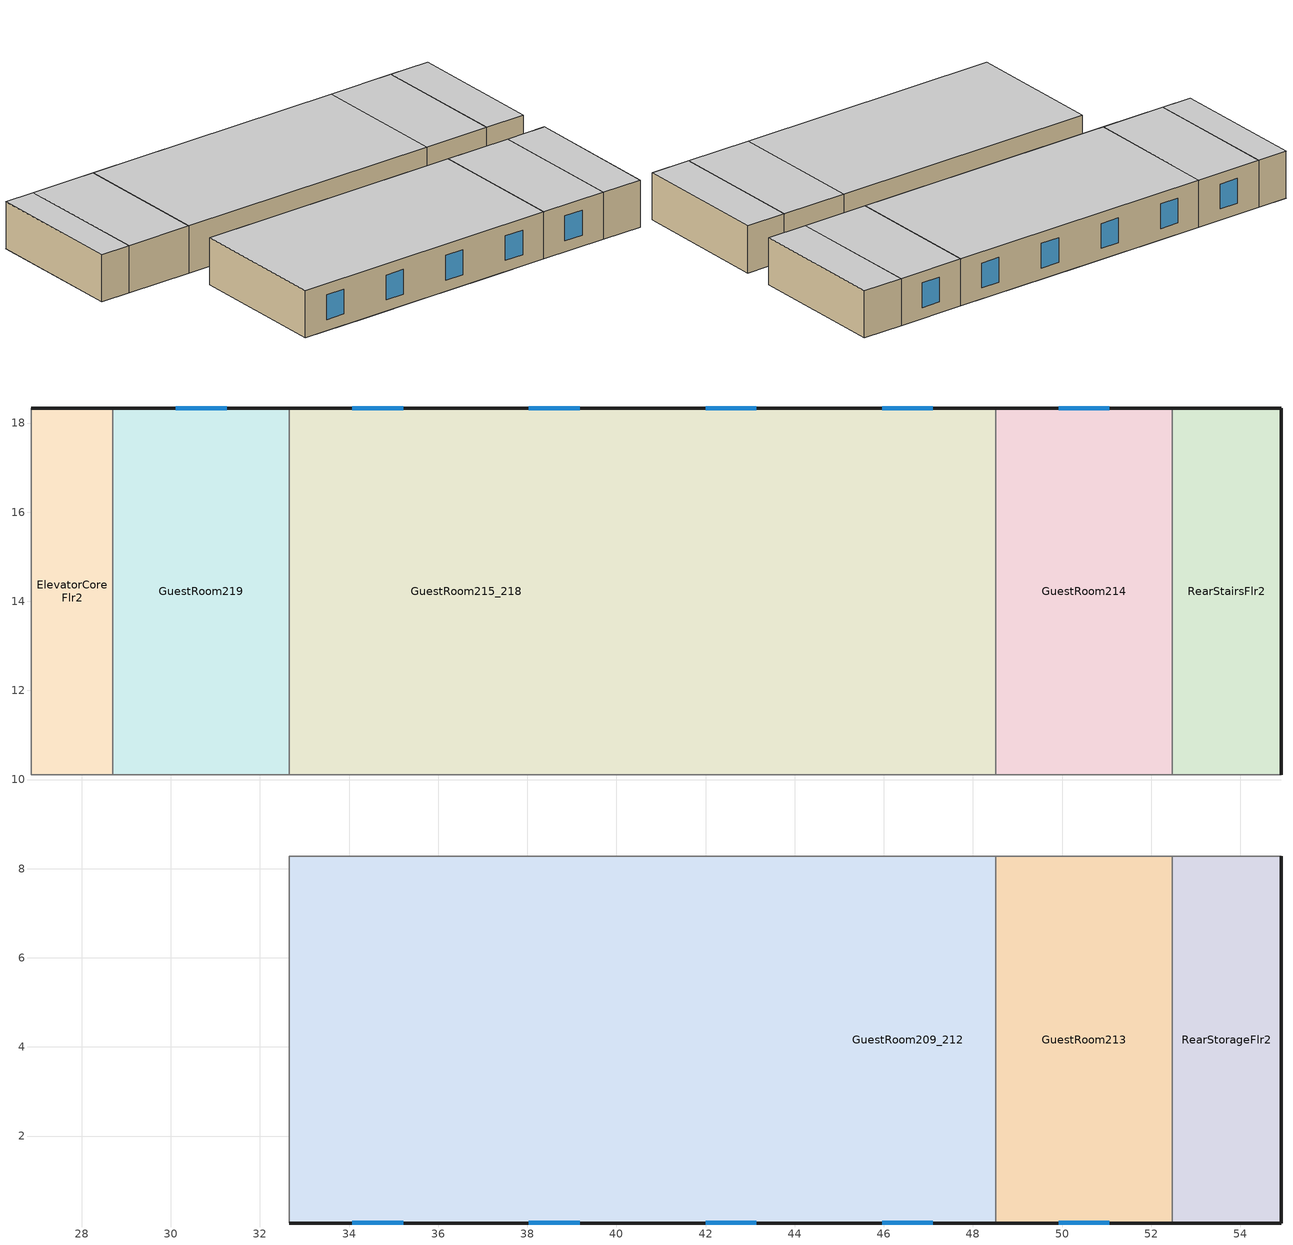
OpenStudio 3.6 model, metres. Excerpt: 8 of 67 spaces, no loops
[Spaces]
GuestRoom219
 floor to LaundryRoomFlr1: 32.66,18.34 32.66,10.11 28.7,10.11 28.7,18.34 z3.35
 wall outside: 32.66,18.34 28.7,18.34 z3.35:6.1
 wall to CorridorFlr2: 28.7,10.11 32.66,10.11 z3.35:6.1
 wall to GuestRoom215_218: 32.66,10.11 32.66,18.34 z3.35:6.1
 wall to ElevatorCoreFlr2: 28.7,18.34 28.7,10.11 z3.35:6.1
 window: 31.25,18.34 30.11,18.34 z4:5.45
 ceiling to GuestRoom319: 32.66,10.11 32.66,18.34 28.7,18.34 28.7,10.11 z6.1
GuestRoom215_218
 floor to EmployeeLoungeFlr1: 44.55,18.34 44.55,10.11 40.59,10.11 40.59,18.34 z3.35
 floor to LaundryRoomFlr1: 40.59,18.34 40.59,10.11 32.66,10.11 32.66,18.34 z3.35
 floor to GuestRoom105: 48.51,18.34 48.51,10.11 44.55,10.11 44.55,18.34 z3.35
 wall outside: 48.51,18.34 32.66,18.34 z3.35:6.1
 wall to CorridorFlr2: 32.66,10.11 48.51,10.11 z3.35:6.1
 wall to GuestRoom214: 48.51,10.11 48.51,18.34 z3.35:6.1
 window: 43.14,18.34 42,18.34 / 39.18,18.34 38.04,18.34 / 47.1,18.34 45.96,18.34 / 35.21,18.34 34.07,18.34 z4:5.45
 ceiling to GuestRoom315_318: 48.51,10.11 48.51,18.34 32.66,18.34 32.66,10.11 z6.1
GuestRoom213
 floor to GuestRoom103: 52.47,8.28 52.47,0.05 48.51,0.05 48.51,8.28 z3.35
 wall outside: 48.51,0.05 52.47,0.05 z3.35:6.1
 wall to GuestRoom209_212: 48.51,8.28 48.51,0.05 z3.35:6.1
 wall to CorridorFlr2: 52.47,8.28 48.51,8.28 z3.35:6.1
 wall to RearStorageFlr2: 52.47,0.05 52.47,8.28 z3.35:6.1
 window: 49.92,0.05 51.06,0.05 z4:5.45
 ceiling to GuestRoom313: 52.47,0.05 52.47,8.28 48.51,8.28 48.51,0.05 z6.1
RearStorageFlr2
 floor to RearStorageFlr1: 54.91,8.28 54.91,0.05 52.47,0.05 52.47,8.28 z3.35
 wall outside: 52.47,0.05 54.91,0.05 54.91,8.28 z3.35:6.1
 wall to CorridorFlr2: 54.91,8.28 52.47,8.28 z3.35:6.1
 ceiling to RearStorageFlr3: 54.91,0.05 54.91,8.28 52.47,8.28 52.47,0.05 z6.1
ElevatorCoreFlr2
 floor to ElevatorCoreFlr1: 28.7,18.34 28.7,10.11 26.87,10.11 26.87,18.34 z3.35
 wall outside: 28.7,18.34 26.87,18.34 z3.35:6.1
 wall to CorridorFlr2: 26.87,18.34 26.87,10.11 28.7,10.11 z3.35:6.1
 ceiling to ElevatorCoreFlr3: 28.7,10.11 28.7,18.34 26.87,18.34 26.87,10.11 z6.1
RearStairsFlr2
 floor to RearStairsFlr1: 54.91,18.34 54.91,10.11 52.47,10.11 52.47,18.34 z3.35
 wall outside: 54.91,10.11 54.91,18.34 52.47,18.34 z3.35:6.1
 wall to GuestRoom214: 52.47,18.34 52.47,10.11 z3.35:6.1
 wall to CorridorFlr2: 52.47,10.11 54.91,10.11 z3.35:6.1
 ceiling to RearStairsFlr3: 54.91,10.11 54.91,18.34 52.47,18.34 52.47,10.11 z6.1
GuestRoom209_212
 floor to GuestRoom102: 48.51,8.28 48.51,0.05 44.55,0.05 44.55,8.28 z3.35
 floor to GuestRoom101: 44.55,8.28 44.55,0.05 40.59,0.05 40.59,8.28 z3.35
 floor to MeetingRoomFlr1: 36.62,8.28 36.62,0.05 32.66,0.05 32.66,8.28 z3.35
 floor to MechanicalRoomFlr1: 40.59,8.28 40.59,0.05 36.62,0.05 36.62,8.28 z3.35
 wall outside: 32.66,0.05 48.51,0.05 z3.35:6.1
 wall to CorridorFlr2: 48.51,8.28 32.66,8.28 z3.35:6.1
 wall to GuestRoom206_208: 32.66,8.28 32.66,0.05 z3.35:6.1
 window: 34.07,0.05 35.21,0.05 / 38.04,0.05 39.18,0.05 / 45.96,0.05 47.1,0.05 / 42,0.05 43.14,0.05 z4:5.45
 ceiling to GuestRoom309_312: 48.51,0.05 48.51,8.28 32.66,8.28 32.66,0.05 z6.1
GuestRoom214
 floor to GuestRoom104: 52.47,18.34 52.47,10.11 48.51,10.11 48.51,18.34 z3.35
 wall outside: 52.47,18.34 48.51,18.34 z3.35:6.1
 wall to CorridorFlr2: 48.51,10.11 52.47,10.11 z3.35:6.1
 window: 51.06,18.34 49.92,18.34 z4:5.45
 ceiling to GuestRoom314: 52.47,10.11 52.47,18.34 48.51,18.34 48.51,10.11 z6.1
[Schedule:Ruleset]
Name | Default Day Schedule
NECB-C-Occupancy | NECB-C-Occupancy Default
NECB-C-Lighting | NECB-C-Lighting Default
NECB-C-Electric-Equipment | NECB-C-Electric-Equipment Default
NECB-C-Thermostat Setpoint-Heating | NECB-C-Thermostat Setpoint-Heating Default
NECB-C-Thermostat Setpoint-Cooling | NECB-C-Thermostat Setpoint-Cooling Default
NECB-B-Occupancy | NECB-B-Occupancy Default
NECB-B-Lighting | NECB-B-Lighting Default
NECB-B-Electric-Equipment | NECB-B-Electric-Equipment Default
NECB-B-Thermostat Setpoint-Heating | NECB-B-Thermostat Setpoint-Heating Default
NECB-B-Thermostat Setpoint-Cooling | NECB-B-Thermostat Setpoint-Cooling Default
NECB-H-Occupancy | NECB-H-Occupancy Default
NECB-H-Lighting | NECB-H-Lighting Default
NECB-H-Electric-Equipment | NECB-H-Electric-Equipment Default
NECB-H-Thermostat Setpoint-Heating | NECB-H-Thermostat Setpoint-Heating Default
NECB-H-Thermostat Setpoint-Cooling | NECB-H-Thermostat Setpoint-Cooling Default
NECB-A-Occupancy | NECB-A-Occupancy Default
NECB-A-Lighting | NECB-A-Lighting Default
NECB-A-Electric-Equipment | NECB-A-Electric-Equipment Default
NECB-A-Thermostat Setpoint-Heating | NECB-A-Thermostat Setpoint-Heating Default
NECB-A-Thermostat Setpoint-Cooling | NECB-A-Thermostat Setpoint-Cooling Default
[Schedule:Day]
NECB-C-Occupancy Default; NECB-C-Occupancy Default|Wkdy Day: 8, 0, 0, 9, 0, 0.1, 10, 0, 0.2, 12, 0, 0.5, 16, 0, 0.7, 17, 0, 0.8, 18, 0, 0.7, 19, 0, 0.5, 21, 0, 0.3, 24, 0, 0
NECB-C-Occupancy Sat Day: 8, 0, 0, 9, 0, 0.1, 10, 0, 0.2, 11, 0, 0.5, 12, 0, 0.6, 13, 0, 0.8, 16, 0, 0.9, 17, 0, 0.8, 18, 0, 0.7, 19, 0, 0.5, 21, 0, 0.2, 24, 0, 0
NECB-C-Occupancy Sun|Hol Day: 10, 0, 0, 11, 0, 0.1, 13, 0, 0.2, 18, 0, 0.4, 19, 0, 0.2, 24, 0, 0
NECB-C-Lighting Default; NECB-C-Lighting Default|Wkdy Day; NECB-C-Lighting Sat Day; NECB-C-Electric-Equipment Default; NECB-C-Electric-Equipment Default|Wkdy Day; NECB-C-Electric-Equipment Sat Day: 8, 0, 0.05, 9, 0, 0.5, 19, 0, 0.9, 20, 0, 0.6, 21, 0, 0.5, 24, 0, 0.05
NECB-C-Lighting Sun|Hol Day; NECB-C-Electric-Equipment Sun|Hol Day: 10, 0, 0.05, 11, 0, 0.5, 18, 0, 0.9, 19, 0, 0.6, 24, 0, 0.05
NECB-C-Thermostat Setpoint-Heating Default; NECB-C-Thermostat Setpoint-Heating Default|Wkdy Day; NECB-C-Thermostat Setpoint-Heating Sat Day: 7, 0, 18, 8, 0, 20, 21, 0, 22, 24, 0, 18
NECB-C-Thermostat Setpoint-Heating Sun|Hol Day: 9, 0, 18, 10, 0, 20, 19, 0, 22, 24, 0, 18
NECB-C-Thermostat Setpoint-Cooling Default; NECB-C-Thermostat Setpoint-Cooling Default|Wkdy Day; NECB-C-Thermostat Setpoint-Cooling Sat Day: 7, 0, 35, 21, 0, 24, 24, 0, 35
NECB-C-Thermostat Setpoint-Cooling Sun|Hol Day: 9, 0, 35, 19, 0, 24, 24, 0, 35
NECB-B-Occupancy Default; NECB-B-Occupancy Default|Wkdy Day: 1, 0, 0.3, 2, 0, 0.1, 9, 0, 0, 10, 0, 0.1, 11, 0, 0.2, 12, 0, 0.5, 13, 0, 0.9, 14, 0, 0.8, 15, 0, 0.5, 17, 0, 0.2, 18, 0, 0.3, 19, 0, 0.6, 22, 0, 0.9, 23, 0, 0.6, 24, 0, 0.4
NECB-B-Occupancy Sat Day: 1, 0, 0.5, 2, 0, 0.3, 9, 0, 0, 10, 0, 0.1, 11, 0, 0.2, 12, 0, 0.5, 13, 0, 0.9, 14, 0, 0.8, 15, 0, 0.5, 17, 0, 0.2, 18, 0, 0.3, 19, 0, 0.6, 22, 0, 0.9, 24, 0, 0.6
NECB-B-Occupancy Sun|Hol Day: 1, 0, 0.1, 2, 0, 0.3, 10, 0, 0, 11, 0, 0.1, 12, 0, 0.4, 14, 0, 0.5, 15, 0, 0.4, 18, 0, 0.2, 19, 0, 0.5, 21, 0, 0.7, 22, 0, 0.5, 23, 0, 0.3, 24, 0, 0.1
NECB-B-Lighting Default; NECB-B-Lighting Default|Wkdy Day; NECB-B-Lighting Sat Day; NECB-B-Electric-Equipment Default; NECB-B-Electric-Equipment Default|Wkdy Day; NECB-B-Electric-Equipment Sat Day: 1, 0, 0.9, 2, 0, 0.5, 9, 0, 0.1, 10, 0, 0.5, 11, 0, 0.7, 24, 0, 0.9
NECB-B-Lighting Sun|Hol Day; NECB-B-Electric-Equipment Sun|Hol Day: 2, 0, 0.5, 10, 0, 0.1, 11, 0, 0.5, 23, 0, 0.9, 24, 0, 0.5
NECB-B-Thermostat Setpoint-Heating Default; NECB-B-Thermostat Setpoint-Heating Default|Wkdy Day; NECB-B-Thermostat Setpoint-Heating Sat Day: 2, 0, 22, 8, 0, 18, 9, 0, 20, 24, 0, 22
NECB-B-Thermostat Setpoint-Heating Sun|Hol Day: 1, 0, 18, 2, 0, 22, 9, 0, 18, 10, 0, 20, 23, 0, 22, 24, 0, 18
NECB-B-Thermostat Setpoint-Cooling Default; NECB-B-Thermostat Setpoint-Cooling Default|Wkdy Day; NECB-B-Thermostat Setpoint-Cooling Sat Day: 1, 0, 24, 8, 0, 35, 24, 0, 24
NECB-B-Thermostat Setpoint-Cooling Sun|Hol Day: 9, 0, 35, 23, 0, 24, 24, 0, 35
NECB-H-Occupancy Default; NECB-H-Occupancy Default|Wkdy Day; NECB-H-Occupancy Sat Day; NECB-H-Occupancy Sun|Hol Day; NECB-H-Lighting Default; NECB-H-Lighting Default|Wkdy Day; NECB-H-Lighting Sat Day; NECB-H-Lighting Sun|Hol Day; NECB-H-Electric-Equipment Default; NECB-H-Electric-Equipment Default|Wkdy Day; NECB-H-Electric-Equipment Sat Day; NECB-H-Electric-Equipment Sun|Hol Day: 24, 0, 0.9
NECB-H-Thermostat Setpoint-Heating Default; NECB-H-Thermostat Setpoint-Heating Default|Wkdy Day; NECB-H-Thermostat Setpoint-Heating Sat Day; NECB-H-Thermostat Setpoint-Heating Sun|Hol Day: 1, 0, 22, 7, 0, 18, 8, 0, 20, 24, 0, 22
NECB-H-Thermostat Setpoint-Cooling Default; NECB-H-Thermostat Setpoint-Cooling Default|Wkdy Day; NECB-H-Thermostat Setpoint-Cooling Sat Day; NECB-H-Thermostat Setpoint-Cooling Sun|Hol Day: 24, 0, 24
NECB-A-Occupancy Default; NECB-A-Occupancy Default|Wkdy Day: 7, 0, 0, 8, 0, 0.1, 9, 0, 0.7, 12, 0, 0.9, 14, 0, 0.5, 17, 0, 0.9, 18, 0, 0.7, 19, 0, 0.3, 23, 0, 0.1, 24, 0, 0
NECB-A-Occupancy Sat Day; NECB-A-Occupancy Sun|Hol Day: 24, 0, 0
NECB-A-Lighting Default; NECB-A-Lighting Default|Wkdy Day: 7, 0, 0.05, 8, 0, 0.3, 9, 0, 0.8, 17, 0, 0.9, 18, 0, 0.8, 19, 0, 0.5, 21, 0, 0.3, 23, 0, 0.1, 24, 0, 0.05
NECB-A-Lighting Sat Day; NECB-A-Lighting Sun|Hol Day: 24, 0, 0.05
NECB-A-Electric-Equipment Default; NECB-A-Electric-Equipment Default|Wkdy Day: 7, 0, 0.2, 8, 0, 0.3, 9, 0, 0.8, 18, 0, 0.9, 19, 0, 0.5, 21, 0, 0.3, 24, 0, 0.2
NECB-A-Electric-Equipment Sat Day; NECB-A-Electric-Equipment Sun|Hol Day: 24, 0, 0.2
NECB-A-Thermostat Setpoint-Heating Default; NECB-A-Thermostat Setpoint-Heating Default|Wkdy Day: 6, 0, 18, 7, 0, 20, 21, 0, 22, 24, 0, 18
NECB-A-Thermostat Setpoint-Heating Sat Day; NECB-A-Thermostat Setpoint-Heating Sun|Hol Day: 24, 0, 18
NECB-A-Thermostat Setpoint-Cooling Default; NECB-A-Thermostat Setpoint-Cooling Default|Wkdy Day: 6, 0, 35, 21, 0, 24, 24, 0, 35
NECB-A-Thermostat Setpoint-Cooling Sat Day; NECB-A-Thermostat Setpoint-Cooling Sun|Hol Day: 24, 0, 35
[Schedule:Rule] Date Specification Type=DateRange; Start Month=1; Start Day=1; End Month=12; End Day=31
Name | Schedule Ruleset | Rule Order | Day Schedule | Apply Monday | Apply Tuesday | Apply Wednesday | Apply Thursday | Apply Friday | Apply Saturday | Apply Sunday
Schedule Rule 2 | NECB-C-Occupancy | 2 | NECB-C-Occupancy Default|Wkdy Day | Yes | Yes | Yes | Yes | Yes
Schedule Rule 3 | NECB-C-Occupancy | 1 | NECB-C-Occupancy Sat Day |  |  |  |  |  | Yes
Schedule Rule 4 | NECB-C-Occupancy | 0 | NECB-C-Occupancy Sun|Hol Day |  |  |  |  |  |  | Yes
Schedule Rule 5 | NECB-C-Lighting | 2 | NECB-C-Lighting Default|Wkdy Day | Yes | Yes | Yes | Yes | Yes
Schedule Rule 6 | NECB-C-Lighting | 1 | NECB-C-Lighting Sat Day |  |  |  |  |  | Yes
Schedule Rule 7 | NECB-C-Lighting | 0 | NECB-C-Lighting Sun|Hol Day |  |  |  |  |  |  | Yes
Schedule Rule 8 | NECB-C-Electric-Equipment | 2 | NECB-C-Electric-Equipment Default|Wkdy Day | Yes | Yes | Yes | Yes | Yes
Schedule Rule 9 | NECB-C-Electric-Equipment | 1 | NECB-C-Electric-Equipment Sat Day |  |  |  |  |  | Yes
Schedule Rule 10 | NECB-C-Electric-Equipment | 0 | NECB-C-Electric-Equipment Sun|Hol Day |  |  |  |  |  |  | Yes
Schedule Rule 11 | NECB-C-Thermostat Setpoint-Heating | 2 | NECB-C-Thermostat Setpoint-Heating Default|Wkdy Day | Yes | Yes | Yes | Yes | Yes
Schedule Rule 12 | NECB-C-Thermostat Setpoint-Heating | 1 | NECB-C-Thermostat Setpoint-Heating Sat Day |  |  |  |  |  | Yes
Schedule Rule 13 | NECB-C-Thermostat Setpoint-Heating | 0 | NECB-C-Thermostat Setpoint-Heating Sun|Hol Day |  |  |  |  |  |  | Yes
Schedule Rule 14 | NECB-C-Thermostat Setpoint-Cooling | 2 | NECB-C-Thermostat Setpoint-Cooling Default|Wkdy Day | Yes | Yes | Yes | Yes | Yes
Schedule Rule 15 | NECB-C-Thermostat Setpoint-Cooling | 1 | NECB-C-Thermostat Setpoint-Cooling Sat Day |  |  |  |  |  | Yes
Schedule Rule 16 | NECB-C-Thermostat Setpoint-Cooling | 0 | NECB-C-Thermostat Setpoint-Cooling Sun|Hol Day |  |  |  |  |  |  | Yes
Schedule Rule 32 | NECB-B-Occupancy | 2 | NECB-B-Occupancy Default|Wkdy Day | Yes | Yes | Yes | Yes | Yes
Schedule Rule 33 | NECB-B-Occupancy | 1 | NECB-B-Occupancy Sat Day |  |  |  |  |  | Yes
Schedule Rule 34 | NECB-B-Occupancy | 0 | NECB-B-Occupancy Sun|Hol Day |  |  |  |  |  |  | Yes
Schedule Rule 35 | NECB-B-Lighting | 2 | NECB-B-Lighting Default|Wkdy Day | Yes | Yes | Yes | Yes | Yes
Schedule Rule 36 | NECB-B-Lighting | 1 | NECB-B-Lighting Sat Day |  |  |  |  |  | Yes
Schedule Rule 37 | NECB-B-Lighting | 0 | NECB-B-Lighting Sun|Hol Day |  |  |  |  |  |  | Yes
Schedule Rule 38 | NECB-B-Electric-Equipment | 2 | NECB-B-Electric-Equipment Default|Wkdy Day | Yes | Yes | Yes | Yes | Yes
Schedule Rule 39 | NECB-B-Electric-Equipment | 1 | NECB-B-Electric-Equipment Sat Day |  |  |  |  |  | Yes
Schedule Rule 40 | NECB-B-Electric-Equipment | 0 | NECB-B-Electric-Equipment Sun|Hol Day |  |  |  |  |  |  | Yes
Schedule Rule 41 | NECB-B-Thermostat Setpoint-Heating | 2 | NECB-B-Thermostat Setpoint-Heating Default|Wkdy Day | Yes | Yes | Yes | Yes | Yes
Schedule Rule 42 | NECB-B-Thermostat Setpoint-Heating | 1 | NECB-B-Thermostat Setpoint-Heating Sat Day |  |  |  |  |  | Yes
Schedule Rule 43 | NECB-B-Thermostat Setpoint-Heating | 0 | NECB-B-Thermostat Setpoint-Heating Sun|Hol Day |  |  |  |  |  |  | Yes
Schedule Rule 44 | NECB-B-Thermostat Setpoint-Cooling | 2 | NECB-B-Thermostat Setpoint-Cooling Default|Wkdy Day | Yes | Yes | Yes | Yes | Yes
Schedule Rule 45 | NECB-B-Thermostat Setpoint-Cooling | 1 | NECB-B-Thermostat Setpoint-Cooling Sat Day |  |  |  |  |  | Yes
Schedule Rule 46 | NECB-B-Thermostat Setpoint-Cooling | 0 | NECB-B-Thermostat Setpoint-Cooling Sun|Hol Day |  |  |  |  |  |  | Yes
Schedule Rule 47 | NECB-H-Occupancy | 2 | NECB-H-Occupancy Default|Wkdy Day | Yes | Yes | Yes | Yes | Yes
Schedule Rule 48 | NECB-H-Occupancy | 1 | NECB-H-Occupancy Sat Day |  |  |  |  |  | Yes
Schedule Rule 49 | NECB-H-Occupancy | 0 | NECB-H-Occupancy Sun|Hol Day |  |  |  |  |  |  | Yes
Schedule Rule 50 | NECB-H-Lighting | 2 | NECB-H-Lighting Default|Wkdy Day | Yes | Yes | Yes | Yes | Yes
Schedule Rule 51 | NECB-H-Lighting | 1 | NECB-H-Lighting Sat Day |  |  |  |  |  | Yes
Schedule Rule 52 | NECB-H-Lighting | 0 | NECB-H-Lighting Sun|Hol Day |  |  |  |  |  |  | Yes
Schedule Rule 53 | NECB-H-Electric-Equipment | 2 | NECB-H-Electric-Equipment Default|Wkdy Day | Yes | Yes | Yes | Yes | Yes
Schedule Rule 54 | NECB-H-Electric-Equipment | 1 | NECB-H-Electric-Equipment Sat Day |  |  |  |  |  | Yes
Schedule Rule 55 | NECB-H-Electric-Equipment | 0 | NECB-H-Electric-Equipment Sun|Hol Day |  |  |  |  |  |  | Yes
Schedule Rule 56 | NECB-H-Thermostat Setpoint-Heating | 2 | NECB-H-Thermostat Setpoint-Heating Default|Wkdy Day | Yes | Yes | Yes | Yes | Yes
Schedule Rule 57 | NECB-H-Thermostat Setpoint-Heating | 1 | NECB-H-Thermostat Setpoint-Heating Sat Day |  |  |  |  |  | Yes
Schedule Rule 58 | NECB-H-Thermostat Setpoint-Heating | 0 | NECB-H-Thermostat Setpoint-Heating Sun|Hol Day |  |  |  |  |  |  | Yes
Schedule Rule 59 | NECB-H-Thermostat Setpoint-Cooling | 2 | NECB-H-Thermostat Setpoint-Cooling Default|Wkdy Day | Yes | Yes | Yes | Yes | Yes
Schedule Rule 60 | NECB-H-Thermostat Setpoint-Cooling | 1 | NECB-H-Thermostat Setpoint-Cooling Sat Day |  |  |  |  |  | Yes
Schedule Rule 61 | NECB-H-Thermostat Setpoint-Cooling | 0 | NECB-H-Thermostat Setpoint-Cooling Sun|Hol Day |  |  |  |  |  |  | Yes
Schedule Rule 62 | NECB-A-Occupancy | 2 | NECB-A-Occupancy Default|Wkdy Day | Yes | Yes | Yes | Yes | Yes
Schedule Rule 63 | NECB-A-Occupancy | 1 | NECB-A-Occupancy Sat Day |  |  |  |  |  | Yes
Schedule Rule 64 | NECB-A-Occupancy | 0 | NECB-A-Occupancy Sun|Hol Day |  |  |  |  |  |  | Yes
Schedule Rule 65 | NECB-A-Lighting | 2 | NECB-A-Lighting Default|Wkdy Day | Yes | Yes | Yes | Yes | Yes
Schedule Rule 66 | NECB-A-Lighting | 1 | NECB-A-Lighting Sat Day |  |  |  |  |  | Yes
Schedule Rule 67 | NECB-A-Lighting | 0 | NECB-A-Lighting Sun|Hol Day |  |  |  |  |  |  | Yes
Schedule Rule 68 | NECB-A-Electric-Equipment | 2 | NECB-A-Electric-Equipment Default|Wkdy Day | Yes | Yes | Yes | Yes | Yes
Schedule Rule 69 | NECB-A-Electric-Equipment | 1 | NECB-A-Electric-Equipment Sat Day |  |  |  |  |  | Yes
Schedule Rule 70 | NECB-A-Electric-Equipment | 0 | NECB-A-Electric-Equipment Sun|Hol Day |  |  |  |  |  |  | Yes
Schedule Rule 71 | NECB-A-Thermostat Setpoint-Heating | 2 | NECB-A-Thermostat Setpoint-Heating Default|Wkdy Day | Yes | Yes | Yes | Yes | Yes
Schedule Rule 72 | NECB-A-Thermostat Setpoint-Heating | 1 | NECB-A-Thermostat Setpoint-Heating Sat Day |  |  |  |  |  | Yes
Schedule Rule 73 | NECB-A-Thermostat Setpoint-Heating | 0 | NECB-A-Thermostat Setpoint-Heating Sun|Hol Day |  |  |  |  |  |  | Yes
Schedule Rule 74 | NECB-A-Thermostat Setpoint-Cooling | 2 | NECB-A-Thermostat Setpoint-Cooling Default|Wkdy Day | Yes | Yes | Yes | Yes | Yes
Schedule Rule 75 | NECB-A-Thermostat Setpoint-Cooling | 1 | NECB-A-Thermostat Setpoint-Cooling Sat Day |  |  |  |  |  | Yes
Schedule Rule 76 | NECB-A-Thermostat Setpoint-Cooling | 0 | NECB-A-Thermostat Setpoint-Cooling Sun|Hol Day |  |  |  |  |  |  | Yes
